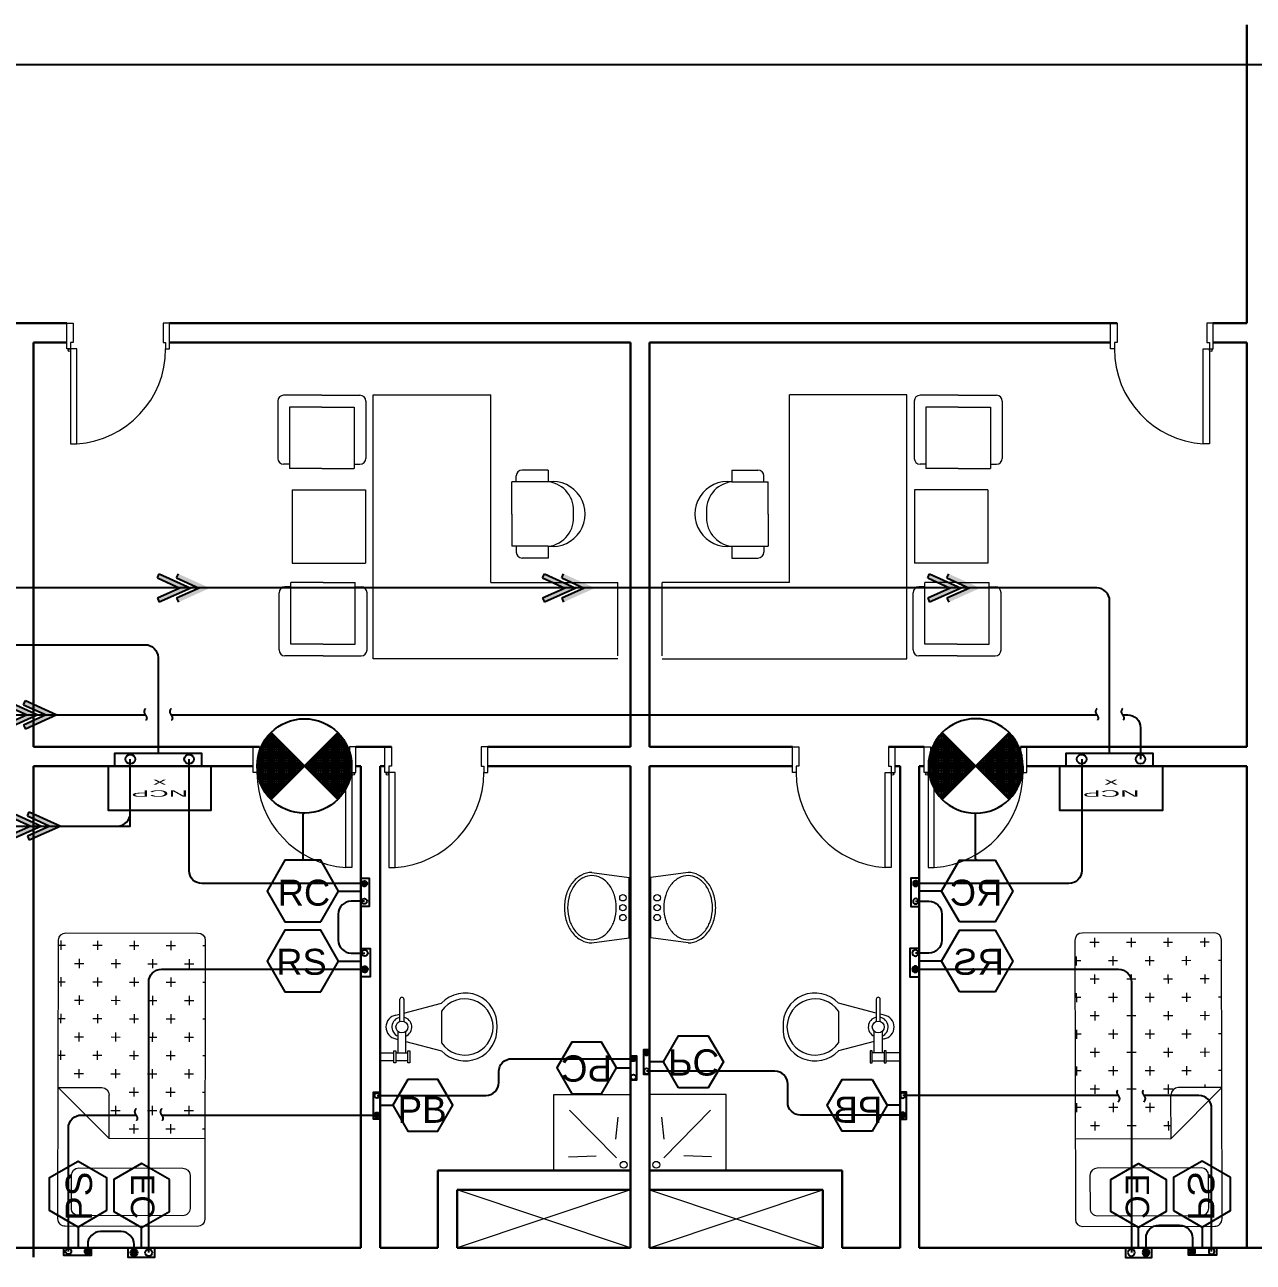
# Model space of a CAD drawing. Extents: x -15 to 255, y 313 to 399.
# Drawn here: x 65.41 to 74.98, y 367.76 to 377.4 of the extents above; entities that cross this region are included whole.
import ezdxf

# ---------------------------------------------------------------- set-up
doc = ezdxf.new("R2010")
doc.units = 0
doc.header["$LTSCALE"] = 0.15
doc.linetypes.add('HIDDEN', pattern=[0.375, 0.25, -0.125])
doc.layers.get('0').update_dxf_attribs({"color": 252})
for name, color, linetype in [('0 sockets', 252, 'Continuous'), ('bound', 252, 'Continuous'), ('E-NURS', 4, 'Continuous'), ('WIRING', 4, 'Continuous')]:
    doc.layers.add(name, color=color, linetype=linetype)
for name, color, linetype, lineweight in [('anal', 252, 'Continuous', 20), ('DOOR', 252, 'Continuous', 20), ('FIXT', 252, 'Continuous', 9), ('FUR', 252, 'Continuous', 9), ('sofa', 252, 'Continuous', 9), ('wall', 252, 'Continuous', 30), ('WC', 252, 'Continuous', 9)]:
    doc.layers.add(name, color=color, linetype=linetype, lineweight=lineweight)
doc.styles.add('ARIAL', font='SAS_____.PFB', dxfattribs={"width": 3, "height": 0.3})
pattern_1 = [(0, (0, 0), (0, 6.985), [5.08, -1.905]), (90, (0, 0), (-6.985, 4e-16), [5.08, -1.905])]
pattern_2 = [(0, (0, 0), (0, 6.985), [5.08, -1.905]), (90, (0, 0), (-6.985, 4e-16), [5.08, -1.905])]

# ---------------------------------------------------------------- blocks, each defined once
blk = doc.blocks.new('A$C48FC3568')
at = {"layer": 'FUR'}
h = blk.add_hatch(dxfattribs=at)
h.set_pattern_fill('CROSS', color=256, scale=0.5, style=0)
h.set_pattern_definition([(0, (-34.60875, 58.23435), (0.125, -0.125), [0.0625, -0.1875]), (270, (-34.5775, 58.2656), (-0.125, -0.125), [0.0625, -0.1875])])
h.paths.add_polyline_path([(1.0549, 0.7028), (1.0549, 1), (0.05, 1, 0.414214), (0, 0.95), (0, 0.05, 0.414214), (0.05, 0), (1.402, 0), (1.402, 0.6528), (1.1049, 0.6528, -0.414214)])
for p, q in [((0, 0.95), (0, 0.05)), ((1.95, 1), (0.05, 1)), ((1.402, 0.6528), (1.0549, 1)), ((1.0549, 1), (1.0549, 0.7028)), ((2, 0.05), (2, 0.95)), ((1.6023, 0.8585), (1.6023, 0.15)), ((1.877, 0.9085), (1.6523, 0.9085)), ((1.927, 0.15), (1.927, 0.8585)), ((1.402, 0.6528), (1.1049, 0.6528)), ((1.402, 0), (1.402, 0.6528)), ((1.6523, 0.1), (1.877, 0.1)), ((0.05, 0), (1.95, 0))]:
    blk.add_line(p, q, dxfattribs=at)
for centre, start, end in [((0.05, 0.95), 90, 180), ((1.95, 0.95), 360, 90), ((1.6523, 0.8585), 90, 180), ((1.877, 0.8585), 360, 90), ((1.1049, 0.7028), 180, 270), ((1.6523, 0.15), 180, 270), ((1.877, 0.15), 270, 0), ((0.05, 0.05), 180, 270), ((1.95, 0.05), 270, 360)]:
    blk.add_arc(centre, 0.05, start, end, dxfattribs=at)
blk = doc.blocks.new('ARCH')
at = {"layer": 'anal'}
for p, q in [((70.125, 368.325), (68.775, 367.875)), ((70.125, 367.875), (68.775, 368.325)), ((70.125, 368.325), (68.775, 367.875)), ((70.125, 367.875), (68.775, 368.325)), ((70.275, 367.875), (71.625, 368.325)), ((70.275, 368.325), (71.625, 367.875)), ((70.275, 367.875), (71.625, 368.325)), ((70.275, 368.325), (71.625, 367.875))]:
    blk.add_line(p, q, dxfattribs=at)
at = {"layer": 'bound', "color": 2}
blk.add_lwpolyline([(91.9019, 377.3479), (94.4258, 377.3479), (94.4258, 312.7217), (-14.9939, 312.7217), (-14.9939, 377.0896), (94.6391, 377.0896)], dxfattribs=at)
at = {"layer": 'DOOR'}
for points in [[(65.7648, 374.875), (65.7348, 374.875), (65.7348, 375.075), (65.7848, 375.075), (65.7848, 374.925), (65.7648, 374.925)], [(66.5048, 374.875), (66.5348, 374.875), (66.5348, 375.075), (66.4848, 375.075), (66.4848, 374.925), (66.5048, 374.925)], [(73.8952, 374.875), (73.8652, 374.875), (73.8652, 375.075), (73.9152, 375.075), (73.9152, 374.925), (73.8952, 374.925)], [(74.6352, 374.875), (74.6652, 374.875), (74.6652, 375.075), (74.6152, 375.075), (74.6152, 374.925), (74.6352, 374.925)], [(65.7648, 374.875), (65.7648, 374.135), (65.8129, 374.135), (65.8129, 374.875)], [(74.6352, 374.875), (74.6352, 374.135), (74.5871, 374.135), (74.5871, 374.875)], [(67.2165, 371.575), (67.1865, 371.575), (67.1865, 371.775), (67.2365, 371.775), (67.2365, 371.625), (67.2165, 371.625)], [(67.9565, 371.575), (67.9865, 371.575), (67.9865, 371.775), (67.9365, 371.775), (67.9365, 371.625), (67.9565, 371.625)], [(68.2435, 371.575), (68.2135, 371.575), (68.2135, 371.775), (68.2635, 371.775), (68.2635, 371.625), (68.2435, 371.625)], [(68.9835, 371.575), (69.0135, 371.575), (69.0135, 371.775), (68.9635, 371.775), (68.9635, 371.625), (68.9835, 371.625)], [(71.4165, 371.575), (71.3865, 371.575), (71.3865, 371.775), (71.4365, 371.775), (71.4365, 371.625), (71.4165, 371.625)], [(72.1565, 371.575), (72.1865, 371.575), (72.1865, 371.775), (72.1365, 371.775), (72.1365, 371.625), (72.1565, 371.625)], [(72.4435, 371.575), (72.4135, 371.575), (72.4135, 371.775), (72.4635, 371.775), (72.4635, 371.625), (72.4435, 371.625)], [(73.1835, 371.575), (73.2135, 371.575), (73.2135, 371.775), (73.1635, 371.775), (73.1635, 371.625), (73.1835, 371.625)], [(67.9565, 371.575), (67.9565, 370.835), (67.9085, 370.835), (67.9085, 371.575)], [(68.2435, 371.575), (68.2435, 370.835), (68.2915, 370.835), (68.2915, 371.575)], [(72.1565, 371.575), (72.1565, 370.835), (72.1085, 370.835), (72.1085, 371.575)], [(72.4435, 371.575), (72.4435, 370.835), (72.4915, 370.835), (72.4915, 371.575)]]:
    blk.add_lwpolyline(points, close=True, dxfattribs=at)
for centre in [(65.7548, 374.865), (74.6452, 374.865), (67.9665, 371.565), (68.2335, 371.565), (72.1665, 371.565), (72.4335, 371.565)]:
    blk.add_circle(centre, 0.01, dxfattribs=at)
for centre, start, end in [((65.7648, 374.875), 273.72312, 0), ((74.6352, 374.875), 180, 266.27688), ((67.9565, 371.575), 180, 266.27688), ((68.2435, 371.575), 273.72312, 0), ((72.1565, 371.575), 180, 266.27688), ((72.4435, 371.575), 273.72312, 0)]:
    blk.add_arc(centre, 0.74, start, end, dxfattribs=at)
at = {"layer": 'FIXT'}
for p, q in [((69.8256, 370.798), (70.1165, 370.7569)), ((70.5744, 370.798), (70.2835, 370.7569)), ((70.1165, 370.2891), (70.1165, 370.7569)), ((70.2835, 370.2891), (70.2835, 370.7569)), ((69.8256, 370.248), (70.1165, 370.2891)), ((70.5744, 370.248), (70.2835, 370.2891))]:
    blk.add_line(p, q, dxfattribs=at)
for centre in [(70.0668, 370.6004), (70.3332, 370.6004), (70.0668, 370.523), (70.3332, 370.523), (70.0668, 370.4457), (70.3332, 370.4457)]:
    blk.add_circle(centre, 0.025, dxfattribs=at)
for centre, radius, start, end in [((69.8256, 370.6273), 0.1707, 90, 118.61302), ((70.5744, 370.6273), 0.1707, 61.38698, 90), ((69.896, 370.5444), 0.282, 142.7902, 162.54076), ((69.896, 370.5444), 0.257, 142.7902, 162.54076), ((69.8529, 370.5771), 0.2279, 118.61302, 142.7902), ((69.8529, 370.5771), 0.2029, 118.61302, 142.7902), ((69.8256, 370.6273), 0.1457, 90, 118.61302), ((69.8256, 370.6273), 0.1457, 61.38698, 90), ((69.7982, 370.5771), 0.2029, 37.2098, 61.38698), ((69.7551, 370.5444), 0.257, 17.45924, 37.2098), ((70.6449, 370.5444), 0.257, 142.7902, 162.54076), ((70.6018, 370.5771), 0.2029, 118.61302, 142.7902), ((70.5744, 370.6273), 0.1457, 90, 118.61302), ((70.5744, 370.6273), 0.1457, 61.38698, 90), ((70.5471, 370.5771), 0.2029, 37.2098, 61.38698), ((70.5471, 370.5771), 0.2279, 37.2098, 61.38698), ((70.504, 370.5444), 0.257, 17.45924, 37.2098), ((70.504, 370.5444), 0.282, 17.45924, 37.2098), ((69.9639, 370.523), 0.3532, 162.54076, 180), ((69.9639, 370.523), 0.3282, 162.54076, 180), ((69.6872, 370.523), 0.3282, 360, 17.45924), ((70.7128, 370.523), 0.3282, 162.54076, 180), ((70.4361, 370.523), 0.3282, 0, 17.45924), ((70.4361, 370.523), 0.3532, 360, 17.45924), ((69.9639, 370.523), 0.3532, 180, 197.45924), ((69.9639, 370.523), 0.3282, 180, 197.45924), ((69.6872, 370.523), 0.3282, 342.54076, 0), ((70.7128, 370.523), 0.3282, 180, 197.45924), ((70.4361, 370.523), 0.3282, 342.54076, 360), ((70.4361, 370.523), 0.3532, 342.54076, 0), ((69.896, 370.5017), 0.282, 197.45924, 217.2098), ((69.896, 370.5017), 0.257, 197.45924, 217.2098), ((69.7551, 370.5017), 0.257, 322.7902, 342.54076), ((70.6449, 370.5017), 0.257, 197.45924, 217.2098), ((70.504, 370.5017), 0.257, 322.7902, 342.54076), ((70.504, 370.5017), 0.282, 322.7902, 342.54076), ((69.8529, 370.469), 0.2279, 217.2098, 241.38698), ((69.8529, 370.469), 0.2029, 217.2098, 241.38698), ((69.7982, 370.469), 0.2029, 298.61302, 322.7902), ((70.6018, 370.469), 0.2029, 217.2098, 241.38698), ((70.5471, 370.469), 0.2029, 298.61302, 322.7902), ((70.5471, 370.469), 0.2279, 298.61302, 322.7902), ((69.8256, 370.4188), 0.1707, 241.38698, 270), ((69.8256, 370.4188), 0.1457, 241.38698, 270), ((69.8256, 370.4188), 0.1457, 270, 298.61302), ((70.5744, 370.4188), 0.1457, 241.38698, 270), ((70.5744, 370.4188), 0.1457, 270, 298.61302), ((70.5744, 370.4188), 0.1707, 270, 298.61302)]:
    blk.add_arc(centre, radius, start, end, dxfattribs=at)
at = {"layer": 'FUR'}
for p, q in [((67.3784, 374.4685), (67.3784, 374.0227)), ((67.7212, 374.5142), (67.4241, 374.5142)), ((67.7212, 374.5142), (68.0184, 374.5142)), ((68.0641, 374.4685), (68.0641, 374.0227)), ((68.1226, 372.4608), (68.1226, 374.518)), ((68.1226, 374.518), (69.0369, 374.518)), ((69.0369, 373.0562), (69.0369, 374.518)), ((71.3631, 373.0562), (71.3631, 374.518)), ((72.2774, 374.518), (71.3631, 374.518)), ((72.2774, 372.4608), (72.2774, 374.518)), ((72.3359, 374.4685), (72.3359, 374.0227)), ((72.6788, 374.5142), (72.3816, 374.5142)), ((72.6788, 374.5142), (72.9759, 374.5142)), ((73.0216, 374.4685), (73.0216, 374.0227)), ((67.4698, 374.4227), (67.4698, 373.9427)), ((67.7212, 374.4227), (67.4698, 374.4227)), ((67.7212, 374.4227), (67.9727, 374.4227)), ((67.9727, 374.4227), (67.9727, 373.9427)), ((72.6788, 374.4227), (72.4273, 374.4227)), ((72.4273, 374.4227), (72.4273, 373.9427)), ((72.6788, 374.4227), (72.9302, 374.4227)), ((72.9302, 374.4227), (72.9302, 373.9427)), ((67.4698, 373.977), (67.4241, 373.977)), ((67.9727, 373.977), (68.0184, 373.977)), ((72.4273, 373.977), (72.3816, 373.977)), ((72.9302, 373.977), (72.9759, 373.977)), ((67.7212, 373.9427), (67.4698, 373.9427)), ((67.7212, 373.9427), (67.9727, 373.9427)), ((69.2355, 373.8406), (69.2355, 373.8863)), ((69.4856, 373.932), (69.2813, 373.932)), ((69.4856, 373.932), (69.4856, 373.8406)), ((70.9144, 373.932), (70.9144, 373.8406)), ((70.9144, 373.932), (71.1187, 373.932)), ((71.1645, 373.8406), (71.1645, 373.8863)), ((72.6788, 373.9427), (72.4273, 373.9427)), ((72.6788, 373.9427), (72.9302, 373.9427)), ((69.4856, 373.8406), (69.2013, 373.8406)), ((69.2013, 373.5892), (69.2013, 373.8406)), ((70.9144, 373.8406), (71.1987, 373.8406)), ((71.1987, 373.5892), (71.1987, 373.8406)), ((67.4902, 373.7774), (67.4902, 373.206)), ((67.4902, 373.7774), (68.0616, 373.7774)), ((68.0616, 373.7774), (68.0616, 373.206)), ((72.3384, 373.7774), (72.3384, 373.206)), ((72.9098, 373.7774), (72.3384, 373.7774)), ((72.9098, 373.7774), (72.9098, 373.206)), ((69.2013, 373.5892), (69.2013, 373.3377)), ((71.1987, 373.5892), (71.1987, 373.3377)), ((69.4856, 373.3377), (69.2013, 373.3377)), ((69.2355, 373.3377), (69.2355, 373.292)), ((69.4856, 373.3377), (69.4856, 373.2463)), ((70.9144, 373.3377), (71.1987, 373.3377)), ((70.9144, 373.3377), (70.9144, 373.2463)), ((71.1645, 373.3377), (71.1645, 373.292)), ((67.4902, 373.206), (68.0616, 373.206)), ((69.4856, 373.2463), (69.2813, 373.2463)), ((70.9144, 373.2463), (71.1187, 373.2463)), ((72.9098, 373.206), (72.3384, 373.206)), ((67.4794, 373.0219), (67.4337, 373.0219)), ((67.7308, 373.0562), (67.4794, 373.0562)), ((67.4794, 372.5762), (67.4794, 373.0562)), ((67.7308, 373.0562), (67.9823, 373.0562)), ((67.9823, 372.5762), (67.9823, 373.0562)), ((67.9823, 373.0219), (68.028, 373.0219)), ((69.0369, 373.0562), (70.0272, 373.0562)), ((70.0272, 372.4847), (70.0272, 373.0562)), ((71.3631, 373.0562), (70.3728, 373.0562)), ((70.3728, 372.4847), (70.3728, 373.0562)), ((72.4177, 373.0219), (72.372, 373.0219)), ((72.6692, 373.0562), (72.4177, 373.0562)), ((72.4177, 372.5762), (72.4177, 373.0562)), ((72.6692, 373.0562), (72.9206, 373.0562)), ((72.9206, 372.5762), (72.9206, 373.0562)), ((72.9206, 373.0219), (72.9663, 373.0219)), ((67.388, 372.5305), (67.388, 372.9762)), ((68.0737, 372.5305), (68.0737, 372.9762)), ((72.3263, 372.5305), (72.3263, 372.9762)), ((73.012, 372.5305), (73.012, 372.9762)), ((67.7308, 372.5762), (67.4794, 372.5762)), ((67.7308, 372.5762), (67.9823, 372.5762)), ((72.6692, 372.5762), (72.4177, 372.5762)), ((72.6692, 372.5762), (72.9206, 372.5762)), ((67.7308, 372.4847), (67.4337, 372.4847)), ((67.7308, 372.4847), (68.028, 372.4847)), ((70.0272, 372.4608), (68.1226, 372.4608)), ((70.3728, 372.4608), (72.2774, 372.4608)), ((72.6692, 372.4847), (72.372, 372.4847)), ((72.6692, 372.4847), (72.9663, 372.4847))]:
    blk.add_line(p, q, dxfattribs=at)
for centre, radius, start, end in [((67.4241, 374.4685), 0.0457, 90, 180), ((68.0184, 374.4685), 0.0457, 0, 90), ((72.3816, 374.4685), 0.0457, 90, 180), ((72.9759, 374.4685), 0.0457, 360, 90), ((67.4241, 374.0227), 0.0457, 180, 270), ((68.0184, 374.0227), 0.0457, 270, 0), ((72.3816, 374.0227), 0.0457, 180, 270), ((72.9759, 374.0227), 0.0457, 270, 360), ((69.2813, 373.8863), 0.0457, 90, 180), ((71.1187, 373.8863), 0.0457, 360, 90), ((69.519, 373.5892), 0.2536, 262.43339, 97.56661), ((69.4577, 373.6171), 0.2253, 352.88231, 82.88231), ((70.881, 373.5892), 0.2536, 82.43339, 277.56661), ((70.9423, 373.6171), 0.2253, 97.11769, 187.11769), ((69.4577, 373.5612), 0.2253, 277.11769, 7.11769), ((70.9423, 373.5612), 0.2253, 172.88231, 262.88231), ((69.2813, 373.292), 0.0457, 180, 270), ((71.1187, 373.292), 0.0457, 270, 360), ((67.4337, 372.9762), 0.0457, 90, 180), ((68.028, 372.9762), 0.0457, 360, 90), ((72.372, 372.9762), 0.0457, 90, 180), ((72.9663, 372.9762), 0.0457, 0, 90), ((67.4337, 372.5305), 0.0457, 180, 270), ((68.028, 372.5305), 0.0457, 270, 360), ((72.372, 372.5305), 0.0457, 180, 270), ((72.9663, 372.5305), 0.0457, 270, 0)]:
    blk.add_arc(centre, radius, start, end, dxfattribs=at)
at = {"layer": 'sofa'}
for p, q in [((69.5284, 369.0689), (70.1268, 369.0689)), ((69.5284, 368.4689), (69.5284, 369.0689)), ((70.8716, 369.0689), (70.2732, 369.0689)), ((70.8716, 368.4689), (70.8716, 369.0689)), ((70.0156, 368.574), (69.6512, 368.9459)), ((70.0117, 368.7197), (70.0309, 368.8922)), ((70.3883, 368.7197), (70.3691, 368.8922)), ((70.3844, 368.574), (70.7488, 368.9459)), ((69.6435, 368.5817), (69.8583, 368.5893)), ((70.7565, 368.5817), (70.5417, 368.5893))]:
    blk.add_line(p, q, dxfattribs=at)
for centre in [(70.0731, 368.5203), (70.3269, 368.5203)]:
    blk.add_circle(centre, 0.0268, dxfattribs=at)
at = {"layer": 'wall'}
for p, q in [((74.925, 375.075), (74.925, 377.4)), ((65.325, 375.075), (65.7348, 375.075)), ((66.5348, 375.075), (70.275, 375.075)), ((73.9152, 375.075), (70.125, 375.075)), ((74.925, 375.075), (74.6652, 375.075)), ((65.475, 374.925), (65.7348, 374.925)), ((65.475, 371.775), (65.475, 374.925)), ((66.5348, 374.925), (70.125, 374.925)), ((70.125, 374.925), (70.125, 371.775)), ((70.125, 374.925), (70.125, 371.775)), ((70.275, 374.925), (70.275, 371.775)), ((70.275, 374.925), (70.275, 371.775)), ((73.8652, 374.925), (70.275, 374.925)), ((74.925, 374.925), (74.6652, 374.925)), ((74.925, 371.775), (74.925, 374.925)), ((67.2365, 371.775), (65.475, 371.775)), ((68.2635, 371.775), (67.9865, 371.775)), ((70.125, 371.775), (69.0135, 371.775)), ((70.275, 371.775), (71.3865, 371.775)), ((72.1365, 371.775), (72.4135, 371.775)), ((73.1635, 371.775), (74.925, 371.775)), ((67.1865, 371.625), (65.475, 371.625)), ((65.475, 367.8), (65.475, 371.625)), ((68.025, 371.625), (67.9865, 371.625)), ((68.025, 371.625), (68.025, 367.875)), ((68.2135, 371.625), (68.175, 371.625)), ((68.175, 371.625), (68.175, 367.875)), ((70.125, 371.625), (69.0135, 371.625)), ((69.5835, 371.625), (69.5635, 371.625)), ((70.125, 371.625), (70.125, 368.475)), ((70.125, 371.625), (70.125, 367.875)), ((70.275, 371.625), (70.275, 368.475)), ((70.275, 371.625), (71.3865, 371.625)), ((70.275, 371.625), (70.275, 367.875)), ((70.8165, 371.625), (70.8365, 371.625)), ((72.1865, 371.625), (72.225, 371.625)), ((72.225, 371.625), (72.225, 367.875)), ((72.375, 371.625), (72.4135, 371.625)), ((72.375, 371.625), (72.375, 367.875)), ((73.2135, 371.625), (74.925, 371.625)), ((74.925, 367.875), (74.925, 371.625)), ((70.125, 368.475), (68.625, 368.475)), ((68.625, 368.475), (68.625, 367.875)), ((70.275, 368.475), (71.775, 368.475)), ((71.775, 368.475), (71.775, 367.875)), ((70.125, 368.325), (68.775, 368.325)), ((68.775, 368.325), (68.775, 367.875)), ((70.125, 368.325), (70.125, 367.875)), ((70.275, 368.325), (71.625, 368.325)), ((71.625, 368.325), (71.625, 367.875)), ((65.25, 367.875), (68.025, 367.875)), ((68.175, 367.875), (68.625, 367.875)), ((68.775, 367.875), (70.125, 367.875)), ((70.275, 367.875), (71.625, 367.875)), ((71.775, 367.875), (72.225, 367.875)), ((72.375, 367.875), (77.35, 367.875))]:
    blk.add_line(p, q, dxfattribs=at)
at = {"layer": 'WC'}
for p, q in [((68.3294, 369.6371), (68.3294, 369.81)), ((68.3603, 369.81), (68.3603, 369.6371)), ((68.3606, 369.7027), (68.6538, 369.7792)), ((72.0394, 369.7027), (71.7462, 369.7792)), ((72.0397, 369.81), (72.0397, 369.6371)), ((72.0706, 369.6371), (72.0706, 369.81)), ((68.2985, 369.6865), (68.3297, 369.6946)), ((68.6538, 369.7174), (68.6538, 369.4703)), ((71.7462, 369.7174), (71.7462, 369.4703)), ((72.1015, 369.6865), (72.0703, 369.6946)), ((68.314, 369.5597), (68.314, 369.3931)), ((68.3758, 369.3931), (68.3758, 369.5593)), ((72.0242, 369.3931), (72.0242, 369.5593)), ((72.086, 369.5597), (72.086, 369.3931)), ((68.2985, 369.5012), (68.3144, 369.497)), ((68.3756, 369.4811), (68.6538, 369.4085)), ((72.0244, 369.4811), (71.7462, 369.4085)), ((72.1015, 369.5012), (72.0856, 369.497)), ((68.175, 369.3931), (68.2831, 369.3931)), ((68.2831, 369.4085), (68.2985, 369.4085)), ((68.2831, 369.3158), (68.2831, 369.4085)), ((68.2985, 369.4085), (68.2985, 369.3158)), ((68.2985, 369.3931), (68.3912, 369.3931)), ((68.3912, 369.3158), (68.3912, 369.4085)), ((68.3912, 369.4085), (68.4067, 369.4085)), ((68.4067, 369.4085), (68.4067, 369.3158)), ((72.0088, 369.4085), (71.9933, 369.4085)), ((71.9933, 369.4085), (71.9933, 369.3158)), ((72.0088, 369.3158), (72.0088, 369.4085)), ((72.1015, 369.3931), (72.0088, 369.3931)), ((72.1015, 369.4085), (72.1015, 369.3158)), ((72.1169, 369.4085), (72.1015, 369.4085)), ((72.1169, 369.3158), (72.1169, 369.4085)), ((72.225, 369.3931), (72.1169, 369.3931)), ((68.2831, 369.3313), (68.175, 369.3313)), ((68.2985, 369.3158), (68.2831, 369.3158)), ((68.3912, 369.3313), (68.2985, 369.3313)), ((68.4067, 369.3158), (68.3912, 369.3158)), ((71.9933, 369.3158), (72.0088, 369.3158)), ((72.0088, 369.3313), (72.1015, 369.3313)), ((72.1015, 369.3158), (72.1169, 369.3158)), ((72.1169, 369.3313), (72.225, 369.3313))]:
    blk.add_line(p, q, dxfattribs=at)
for centre in [(68.3449, 369.5938), (72.0551, 369.5938)]:
    blk.add_circle(centre, 0.0463, dxfattribs=at)
for centre, radius, start, end in [((68.8366, 369.6086), 0.25, 356.62, 136.9828), ((71.5634, 369.6086), 0.25, 43.0172, 183.38), ((68.3449, 369.81), 0.0154, 360, 180), ((68.8352, 369.5927), 0.2201, 0.3, 145.4946), ((71.5648, 369.5927), 0.2201, 34.5054, 179.7), ((72.0551, 369.81), 0.0154, 0, 180), ((68.3155, 369.5938), 0.0942, 100.3889, 259.61114), ((68.3449, 369.5938), 0.0772, 101.423, 247.14953), ((68.3449, 369.5938), 0.0772, 293.4137, 78.1237), ((72.0551, 369.5938), 0.0772, 101.8763, 246.5863), ((72.0551, 369.5938), 0.0772, 292.85047, 78.577), ((72.0845, 369.5938), 0.0942, 280.38886, 79.6111), ((68.8366, 369.5791), 0.25, 223.01722, 3.38), ((68.8352, 369.595), 0.2201, 214.50543, 359.7), ((71.5634, 369.5791), 0.25, 176.62, 316.98278), ((71.5648, 369.595), 0.2201, 180.3, 325.49457)]:
    blk.add_arc(centre, radius, start, end, dxfattribs=at)
at = {"layer": 'FUR', "extrusion": (0, 0, -1), "xscale": 1.142857142856969, "yscale": 1.142857142856969, "zscale": -1.142857142857, "rotation": 270.1259017659578}
blk.add_blockref('A$C48FC3568', (-66.8139, 370.3252), dxfattribs=at)
at = {"layer": 'FUR', "xscale": 1.142857142856969, "yscale": 1.142857142856969, "zscale": 1.142857142856969, "rotation": 270.1259017659578}
blk.add_blockref('A$C48FC3568', (73.5861, 370.3252), dxfattribs=at)
blk = doc.blocks.new('ROOM-CORRIDOR LAMP')
at = {"layer": 'E-NURS'}
h = blk.add_hatch(dxfattribs=at)
h.set_pattern_fill('ANGLE', color=256, style=0)
h.set_pattern_definition(pattern_1)
h.paths.add_polyline_path([(144.3, 144.3, 0.414214), (-144.3, 144.3), (0, 0)])
h = blk.add_hatch(dxfattribs=at)
h.set_pattern_fill('ANGLE', color=256, style=0)
h.set_pattern_definition(pattern_1)
h.paths.add_polyline_path([(0, 0), (-144.3, -144.3, 0.414214), (144.3, -144.3)])
blk.add_line((144.3, 144.3), (-144.3, -144.3), dxfattribs=at)
blk.add_lwpolyline([(-144.3, 144.3), (144.3, -144.3)], dxfattribs=at)
blk.add_circle((0, 0), 204.1, dxfattribs=at)
blk = doc.blocks.new('*U76')
h = blk.add_hatch()
h.set_pattern_fill('ANGLE', color=3)
h.set_pattern_definition(pattern_2)
h.paths.add_polyline_path([(60, 72, 1), (9, 72, 1)])
at = {"color": 3}
blk.add_lwpolyline([(0, 123), (79, 123), (79, -147), (0, -147)], close=True, dxfattribs=at)
for centre in [(34, 72), (34, -96)]:
    blk.add_circle(centre, 25.3, dxfattribs=at)
at = {"layer": 'E-NURS', "ltscale": 0.8}
for p, q in [((0, -177, 0), (0, 177, 0)), ((-212, 0, 0), (0, 0, 0))]:
    blk.add_line(p, q, dxfattribs=at)
at = {"layer": 'E-NURS', "elevation": 0}
blk.add_lwpolyline([(-381, -293), (-212, 0), (-381, 293), (-720, 293), (-889, 0), (-720, -293)], close=True, dxfattribs=at)
at = {"layer": 'E-NURS', "color": 3, "linetype": 'Continuous', "style": 'ARIAL'}
blk.add_text('RC', height=246.9, dxfattribs=at).set_placement((-789, -138, 0))
blk = doc.blocks.new('*U78')
h = blk.add_hatch()
h.set_pattern_fill('ANGLE', color=4)
h.set_pattern_definition(pattern_2)
h.paths.add_polyline_path([(67, -77, 1), (8, -77, 1)])
at = {"color": 3}
blk.add_lwpolyline([(0, 119), (89, 119), (89, -148), (0, -148)], close=True, dxfattribs=at)
for centre in [(37, 77), (37, -77)]:
    blk.add_circle(centre, 29.3, dxfattribs=at)
at = {"layer": 'E-NURS', "ltscale": 0.8}
for p, q in [((0, -177, 0), (0, 177, 0)), ((-212, 0, 0), (0, 0, 0))]:
    blk.add_line(p, q, dxfattribs=at)
at = {"layer": 'E-NURS', "elevation": 0}
blk.add_lwpolyline([(-381, -293), (-212, 0), (-381, 293), (-720, 293), (-889, 0), (-720, -293)], close=True, dxfattribs=at)
at = {"layer": 'E-NURS', "color": 3, "linetype": 'Continuous', "style": 'ARIAL'}
blk.add_text('RS', height=246.9, dxfattribs=at).set_placement((-803, -130, 0))
blk = doc.blocks.new('*U82')
h = blk.add_hatch(color=2)
h.dxf.hatch_style = 1
h.paths.add_polyline_path([(-64, 35, 1), (-119, 35, 1)])
at = {"color": 3}
blk.add_lwpolyline([(-128, 0), (137, 0), (137, 72), (-128, 72)], close=True, dxfattribs=at)
for centre in [(-91, 35), (91, 35)]:
    blk.add_circle(centre, 27.3, dxfattribs=at)
at = {"layer": 'E-NURS', "ltscale": 0.8}
for p, q in [((-164, 0, 0), (164, 0, 0)), ((0, -196, 0), (0, 0, 0))]:
    blk.add_line(p, q, dxfattribs=at)
at = {"layer": 'E-NURS', "elevation": 0}
blk.add_lwpolyline([(-271, -352), (0, -196), (271, -352), (271, -665), (0, -821), (-271, -665)], close=True, dxfattribs=at)
at = {"layer": 'E-NURS', "color": 3, "linetype": 'Continuous', "style": 'ARIAL'}
blk.add_text('PS', height=250, rotation=270, dxfattribs=at).set_placement((-133, -255, 0))
blk = doc.blocks.new('*U80')
h = blk.add_hatch(color=6)
h.dxf.hatch_style = 1
h.paths.add_polyline_path([(80, -72, 1), (13, -72, 1)])
at = {"color": 3}
blk.add_lwpolyline([(0, 124), (94, 124), (94, -127), (0, -127)], close=True, dxfattribs=at)
for centre in [(47, 68), (47, -72)]:
    blk.add_circle(centre, 33.6, dxfattribs=at)
at = {"layer": 'E-NURS', "ltscale": 0.8}
for p, q in [((0, 160, 0), (0, -160, 0)), ((0, 0, 0), (-191, 0, 0))]:
    blk.add_line(p, q, dxfattribs=at)
at = {"layer": 'E-NURS', "elevation": 0}
blk.add_lwpolyline([(-648, 264), (-800, 0), (-648, -264), (-343, -264), (-191, 0), (-343, 264)], close=True, dxfattribs=at)
at = {"layer": 'E-NURS', "color": 3, "linetype": 'Continuous', "style": 'ARIAL'}
blk.add_text('EC', height=222.2, dxfattribs=at).set_placement((-704, -101, 0))
blk = doc.blocks.new('*U71')
h = blk.add_hatch(color=5)
h.dxf.hatch_style = 1
h.paths.add_polyline_path([(118, -28, 1), (69, -28, 1)])
at = {"color": 3}
blk.add_lwpolyline([(-125, 0), (132, 0), (132, -62), (-125, -62)], close=True, dxfattribs=at)
for centre in [(-93, -28), (93, -28)]:
    blk.add_circle(centre, 24.8, dxfattribs=at)
at = {"layer": 'E-NURS', "ltscale": 0.8}
for p, q in [((0, 0, 0), (0, 123, 0)), ((-149, 0, 0), (149, 0, 0))]:
    blk.add_line(p, q, dxfattribs=at)
at = {"layer": 'E-NURS', "elevation": 0}
blk.add_lwpolyline([(-246, 265), (0, 123), (246, 265), (246, 549), (0, 692), (-246, 549)], close=True, dxfattribs=at)
at = {"layer": 'E-NURS', "color": 3, "linetype": 'Continuous', "style": 'ARIAL'}
blk.add_text('PB', height=250, rotation=90, dxfattribs=at).set_placement((167, 167, 0))
blk = doc.blocks.new('*U74')
h = blk.add_hatch(color=3)
h.dxf.hatch_style = 1
h.paths.add_polyline_path([(113, -29, 1), (63, -29, 1)])
at = {"color": 3}
blk.add_lwpolyline([(-117, 0), (115, 0), (115, -59), (-117, -59)], close=True, dxfattribs=at)
for centre in [(-88, -29), (88, -29)]:
    blk.add_circle(centre, 24.9, dxfattribs=at)
at = {"layer": 'E-NURS', "ltscale": 0.8}
for p, q in [((0, 131, 0), (0, 0, 0)), ((-149, 0, 0), (149, 0, 0))]:
    blk.add_line(p, q, dxfattribs=at)
at = {"layer": 'E-NURS', "elevation": 0}
blk.add_lwpolyline([(-246, 273), (0, 131), (246, 273), (246, 557), (0, 700), (-246, 557)], close=True, dxfattribs=at)
at = {"layer": 'E-NURS', "color": 3, "linetype": 'Continuous', "style": 'ARIAL'}
blk.add_text('PC', height=250, rotation=90, dxfattribs=at).set_placement((120, 174, 0))
blk = doc.blocks.new('NURSE CALL PANAL')
h = blk.add_hatch()
h.set_pattern_fill('ANGLE', color=2)
h.set_pattern_definition(pattern_2)
h.paths.add_polyline_path([(0.2662, -0.055, 1), (0.1917, -0.055, 1)])
at = {"color": 3}
for points in [[(-0.3259, 0), (0.349, 0), (0.349, -0.1006), (-0.3259, -0.1006)], [(-0.2706, 0), (0.4019, 0), (0.4019, 0), (-0.2706, 0)]]:
    blk.add_lwpolyline(points, close=True, dxfattribs=at)
for centre in [(-0.229, -0.055), (0.229, -0.055)]:
    blk.add_circle(centre, 0.0373, dxfattribs=at)
at = {"layer": 'E-NURS'}
blk.add_lwpolyline([(0.4019, 0), (0.4019, 0.3419), (-0.4019, 0.3419), (-0.4019, 0)], close=True, dxfattribs=at)
at = {"layer": 'E-NURS', "color": 3, "insert": (0, 0.171), "char_height": 0.05, "width": 0.408436, "attachment_point": 5, "style": 'ARIAL'}
blk.add_mtext('NCP x', dxfattribs=at)
blk = doc.blocks.new('endtick', base_point=(-3267.27, -69559.4))
at = {"layer": 'WIRING', "color": 2, "linetype": 'HIDDEN'}
blk.add_spline([(-3267.27, -69509.4), (-3276.985, -69534.4), (-3267.27, -69559.4), (-3256.425, -69584.4), (-3267.27, -69609.4)], degree=3, dxfattribs=at)
blk = doc.blocks.new('ds')
h = blk.add_hatch(color=2)
h.dxf.hatch_style = 1
h.paths.add_polyline_path([(0.2593, 0.0792), (0.2452, 0.1105), (0, 0), (0.2452, -0.1105), (0.2593, -0.0792), (0.0836, 0)])
at = {"layer": '0 sockets', "color": 3}
for points in [[(0.2452, -0.1105), (0, 0), (0.2452, 0.1105)], [(0.2593, 0.0792), (0.2452, 0.1105)], [(0.2593, -0.0792), (0.0836, 0), (0.2593, 0.0792)], [(0.2593, -0.0792), (0.2452, -0.1105)]]:
    blk.add_lwpolyline(points, dxfattribs=at)
blk = doc.blocks.new('qa')
h = blk.add_hatch(color=1)
h.dxf.hatch_style = 1
h.paths.add_polyline_path([(0.2593, 0.0792), (0.2452, 0.1105), (0, 0), (0.2452, -0.1105), (0.2593, -0.0792), (0.0836, 0)])
h.paths.add_polyline_path([(0.4084, 0.0792), (0.3943, 0.1105), (0.1491, 0), (0.3943, -0.1105), (0.4084, -0.0792), (0.2326, 0)])
h = blk.add_hatch(color=1)
h.dxf.hatch_style = 1
h.paths.add_polyline_path([(0.2593, 0.0792), (0.2452, 0.1105), (0, 0), (0.2452, -0.1105), (0.2593, -0.0792), (0.0836, 0)])
at = {"layer": '0 sockets', "color": 3}
for p in [(0, 0), (0.1491, 0)]:
    blk.add_blockref('ds', p, dxfattribs=at)
blk = doc.blocks.new('dsddd')
h = blk.add_hatch(color=1)
h.dxf.hatch_style = 1
h.paths.add_polyline_path([(0.0029, -0.0008), (-0.2424, 0.1097), (-0.2565, 0.0784), (-0.0807, -0.0008), (-0.2565, -0.08), (-0.2424, -0.1113)])
h.paths.add_polyline_path([(-0.4055, -0.08), (-0.3914, -0.1113), (-0.1462, -0.0008), (-0.3914, 0.1097), (-0.4055, 0.0784), (-0.2298, -0.0008)])
h = blk.add_hatch(color=1)
h.dxf.hatch_style = 1
h.paths.add_polyline_path([(0.0029, -0.0008), (-0.2424, 0.1097), (-0.2565, 0.0784), (-0.0807, -0.0008), (-0.2565, -0.08), (-0.2424, -0.1113)])
at = {"layer": '0 sockets'}
h = blk.add_hatch(color=1, dxfattribs=at)
h.dxf.hatch_style = 1
h.paths.add_polyline_path([(-0.3914, 0.1097), (-0.4055, 0.0784), (-0.2298, -0.0008), (-0.4055, -0.08), (-0.3914, -0.1113), (-0.1462, -0.0008)])
at = {"layer": '0 sockets', "color": 3}
for p, q in [((-0.3914, 0.1097), (-0.1462, -0.0008)), ((-0.4055, 0.0784), (-0.2298, -0.0008)), ((-0.2565, 0.0784), (-0.0807, -0.0008)), ((-0.2298, -0.0008), (-0.4055, -0.08)), ((-0.4055, -0.08), (-0.3914, -0.1113)), ((-0.1462, -0.0008), (-0.3914, -0.1113)), ((-0.0807, -0.0008), (-0.2565, -0.08)), ((-0.2565, -0.08), (-0.2424, -0.1113))]:
    blk.add_line(p, q, dxfattribs=at)
for points in [[(-0.4055, 0.0784), (-0.3914, 0.1097)], [(-0.2565, 0.0784), (-0.2424, 0.1097)]]:
    blk.add_lwpolyline(points, dxfattribs=at)

msp = doc.modelspace()

# ---------------------------------------------------------------- linework, layer by layer
at = {"layer": '0 sockets', "color": 3}
for points in [[(73.8577, 371.7256), (73.8577, 372.9135, 0.414214), (73.7577, 373.0135), (64.0669, 373.0135, 0.414214), (63.9669, 372.9135), (63.9669, 369.9192, -0.414214), (63.8669, 369.8192), (44.6468, 369.8192, 0.414214), (44.5468, 369.7192), (44.5468, 368.3131)], [(44.9891, 368.3131), (44.9891, 369.2768, -0.414214), (45.0891, 369.3768), (64.3092, 369.3768, 0.414214), (64.4092, 369.4768), (64.4092, 372.4712, -0.414214), (64.5092, 372.5712), (66.3456, 372.5712, -0.413605), (66.4456, 372.4714), (66.4472, 371.7256)]]:
    msp.add_lwpolyline(points, format="xyb", dxfattribs=at)
at = {"layer": '0 sockets', "color": 6}
for points in [[(45.0891, 368.5943), (64.7718, 368.5943), (64.7718, 371.925, -0.414214), (64.8718, 372.025), (66.3465, 372.025)], [(73.9577, 372.025), (73.9982, 372.025, -0.414214), (74.0982, 371.925), (74.0982, 371.68)], [(26.9546, 346.8135), (16.3965, 346.8135, -0.414214), (16.2965, 346.9135), (16.2965, 368.1131, -0.414214), (16.3965, 368.2131), (65.053, 368.2131, 0.414214), (65.153, 368.3131), (65.153, 371.0591, -0.414214), (65.253, 371.1591), (66.1298, 371.1591, 0.414214), (66.2298, 371.2591), (66.2298, 371.68)], [(26.9546, 346.8135), (16.3965, 346.8135, -0.414214), (16.2965, 346.9135), (16.2965, 368.1131, -0.414214), (16.3965, 368.2131), (65.153, 368.2131), (65.153, 371.0591, -0.414214), (65.253, 371.1591), (66.2298, 371.1591), (66.2298, 371.68)], [(68.0533, 370.7112), (66.7877, 370.7112, -0.414214), (66.6877, 370.8112), (66.6877, 371.68)], [(73.6403, 371.68), (73.6403, 370.8112, -0.414214), (73.5403, 370.7112), (72.3467, 370.7112)], [(67.5859, 371.2586), (67.5857, 371.2586, 0.414214), (67.5737, 371.2466), (67.5737, 370.8925)], [(72.8263, 370.8925), (72.8262, 370.8925, -0.414214), (72.8141, 370.9046), (72.8141, 371.2586)], [(68.0533, 370.5735), (67.95, 370.5735, 0.414214), (67.85, 370.4735), (67.85, 370.2696, 0.414214), (67.95, 370.1696), (68.0557, 370.1696)], [(72.3467, 370.5735), (72.45, 370.5735, -0.414214), (72.55, 370.4735), (72.55, 370.2696, -0.414214), (72.45, 370.1696), (72.3443, 370.1696)], [(66.3732, 367.8368), (66.3732, 369.9441, -0.414214), (66.4732, 370.0441), (68.0557, 370.0441)], [(72.3443, 370.0441), (73.9268, 370.0441, -0.414214), (74.0268, 369.9441), (74.0268, 367.8368)], [(68.1519, 369.0608), (69, 369.0608, 0.414214), (69.1, 369.1608), (69.1, 369.2469, -0.414214), (69.2, 369.3469), (70.1488, 369.3469)], [(72.2684, 368.9077), (71.45, 368.9077, -0.414214), (71.35, 369.0077), (71.35, 369.1498, 0.414214), (71.25, 369.2498), (70.2512, 369.2498)], [(74.6523, 367.846), (74.6523, 368.9608, 0.414214), (74.5523, 369.0608), (74.1268, 369.0608)], [(65.7477, 367.846), (65.7477, 368.8077, -0.414214), (65.8477, 368.9077), (66.2732, 368.9077)], [(74.1412, 367.8368), (74.1412, 367.95, -0.414214), (74.2412, 368.05), (74.4023, 368.05, -0.414214), (74.5023, 367.95), (74.5023, 367.846)], [(66.2588, 367.8368), (66.2588, 367.9, 0.414214), (66.1588, 368), (65.9977, 368, 0.414214), (65.8977, 367.9), (65.8977, 367.846)]]:
    msp.add_lwpolyline(points, format="xyb", dxfattribs=at)
for points in [[(66.5465, 372.025), (73.7577, 372.025)], [(73.9268, 369.0608), (72.2481, 369.0608)], [(66.4732, 368.9077), (68.1519, 368.9077)]]:
    msp.add_lwpolyline(points, dxfattribs=at)

# ---------------------------------------------------------------- block references
at = {"layer": '0 sockets', "color": 3}
msp.add_blockref('ARCH', (0, 0), dxfattribs=at)
at = {"layer": '0 sockets', "color": 1}
for p in [(66.8464, 373.0135), (69.8464, 373.0135), (72.8464, 373.0135)]:
    msp.add_blockref('dsddd', p, dxfattribs=at)
at = {"layer": '0 sockets', "color": 3, "rotation": 180}
for name, p in [('qa', (65.6584, 372.025)), ('NURSE CALL PANAL', (66.4587, 371.625)), ('NURSE CALL PANAL', (73.8693, 371.625)), ('qa', (65.6878, 371.1591))]:
    msp.add_blockref(name, p, dxfattribs=at)
at = {"layer": '0 sockets', "color": 3}
for name, p, xscale, yscale, zscale in [('endtick', (66.3465, 372.025), 0.001, 0.001, 0.001), ('endtick', (66.5465, 372.025), 0.001, 0.001, 0.001), ('endtick', (73.7577, 372.025), 0.001, 0.001, 0.001), ('endtick', (73.9577, 372.025), 0.001, 0.001, 0.001), ('*U76', (68.025, 370.652), 0.00082, 0.00082, 0.00082), ('*U76', (72.375, 370.652), -0.00082, 0.00082, 0.00082), ('*U78', (68.025, 370.1069), 0.00082, 0.00082, 0.00082), ('*U78', (72.375, 370.1069), -0.00082, 0.00082, 0.00082), ('endtick', (66.2732, 368.9077), 0.001, 0.001, 0.001)]:
    msp.add_blockref(name, p, dxfattribs=dict(at, xscale=xscale, yscale=yscale, zscale=zscale))
for name, p, xscale, yscale, zscale, rotation in [('ROOM-CORRIDOR LAMP', (67.5859, 371.6267), 0.001803, 0.001803, 0.001803, 270), ('ROOM-CORRIDOR LAMP', (72.8141, 371.6267), -0.001803, 0.001803, 0.001803, 90), ('*U74', (70.125, 369.2747), 0.00082, 0.00082, 0.00082, 90), ('*U74', (70.275, 369.322), -0.00082, 0.00082, 0.00082, 270), ('*U71', (68.175, 368.9842), 0.00082, 0.00082, 0.00082, 270), ('*U71', (72.225, 368.9842), -0.00082, 0.00082, 0.00082, 90), ('endtick', (73.9268, 369.0608), 0.001, 0.001, 0.001, 180), ('endtick', (74.1268, 369.0608), 0.001, 0.001, 0.001, 180), ('endtick', (66.4732, 368.9077), 0.001, 0.001, 0.001, 1.940159974137956e-12), ('*U82', (65.8227, 367.875), 0.00082, 0.00082, 0.00082, 180), ('*U80', (66.3176, 367.875), 0.00082, 0.00082, 0.00082, 270), ('*U80', (74.0824, 367.875), -0.00082, 0.00082, 0.00082, 90), ('*U82', (74.5773, 367.875), -0.00082, 0.00082, 0.00082, 180)]:
    msp.add_blockref(name, p, dxfattribs=dict(at, xscale=xscale, yscale=yscale, zscale=zscale, rotation=rotation))

doc.saveas('drawing.dxf')
